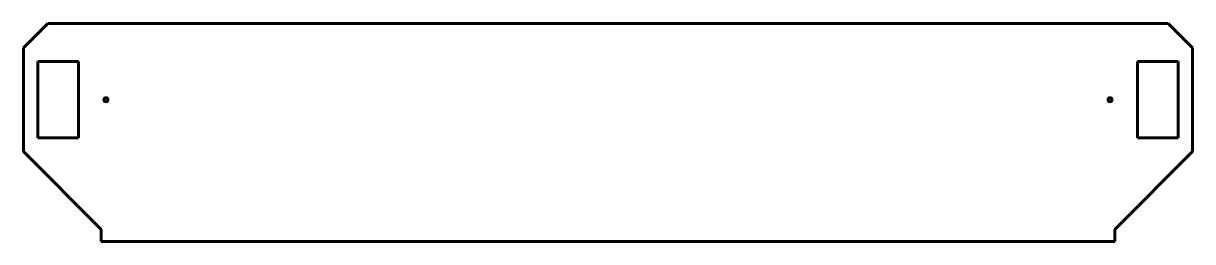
# Model space of a CAD drawing. Header units: millimetres. Extents: x -34 to 823, y -41 to 119.
import ezdxf

# ---------------------------------------------------------------- set-up
doc = ezdxf.new("R2010")
doc.units = ezdxf.units.MM
for name, pattern in [('K5LT32768', [0]), ('K5LT32769', [0]), ('K5LT32770', [0])]:
    doc.linetypes.add(name, pattern=pattern)
doc.layers.add('Системный слой', color=7, linetype='Continuous')

msp = doc.modelspace()

# ---------------------------------------------------------------- linework, layer by layer
at = {"color": 18, "linetype": 'K5LT32769', "lineweight": 60, "true_color": 0x000000}
for p, q in [((-33.88, 101.25), (-15.88, 119.25)), ((-33.88, 25.25), (-33.88, 101.25))]:
    msp.add_line(p, q, dxfattribs=at)
at = {"color": 5, "linetype": 'K5LT32768', "lineweight": 60, "true_color": 0x0000ff}
for p, q in [((823.12, 101.25), (805.12, 119.25)), ((823.12, 25.25), (823.12, 101.25))]:
    msp.add_line(p, q, dxfattribs=at)
at = {"color": 18, "linetype": 'K5LT32769', "lineweight": 60, "true_color": 0x000000}
msp.add_circle((26.62, 63.25), 1.5, dxfattribs=at)
at = {"color": 5, "linetype": 'K5LT32768', "lineweight": 60, "true_color": 0x0000ff}
msp.add_circle((762.62, 63.25), 1.5, dxfattribs=at)
at = {"layer": 'Системный слой', "color": 3, "linetype": 'K5LT32770', "lineweight": 60, "true_color": 0x00ff00}
for p, q in [((-15.88, 119.25), (805.12, 119.25)), ((23.12, -40.75), (766.12, -40.75))]:
    msp.add_line(p, q, dxfattribs=at)
at = {"layer": 'Системный слой', "color": 18, "linetype": 'K5LT32769', "lineweight": 60, "true_color": 0x000000}
for p, q in [((-23.38, 91.25), (6.62, 91.25)), ((-23.38, 35.25), (-23.38, 91.25)), ((6.62, 91.25), (6.62, 35.25)), ((6.62, 35.25), (-23.38, 35.25)), ((-33.88, 25.25), (23.12, -31.75)), ((23.12, -31.75), (23.12, -40.75))]:
    msp.add_line(p, q, dxfattribs=at)
at = {"layer": 'Системный слой', "color": 5, "linetype": 'K5LT32768', "lineweight": 60, "true_color": 0x0000ff}
for p, q in [((782.62, 91.25), (812.62, 91.25)), ((782.62, 91.25), (782.62, 35.25)), ((812.62, 91.25), (812.62, 35.25)), ((812.62, 35.25), (782.62, 35.25)), ((823.12, 25.25), (766.12, -31.75)), ((766.12, -31.75), (766.12, -40.75))]:
    msp.add_line(p, q, dxfattribs=at)

doc.saveas('drawing.dxf')
